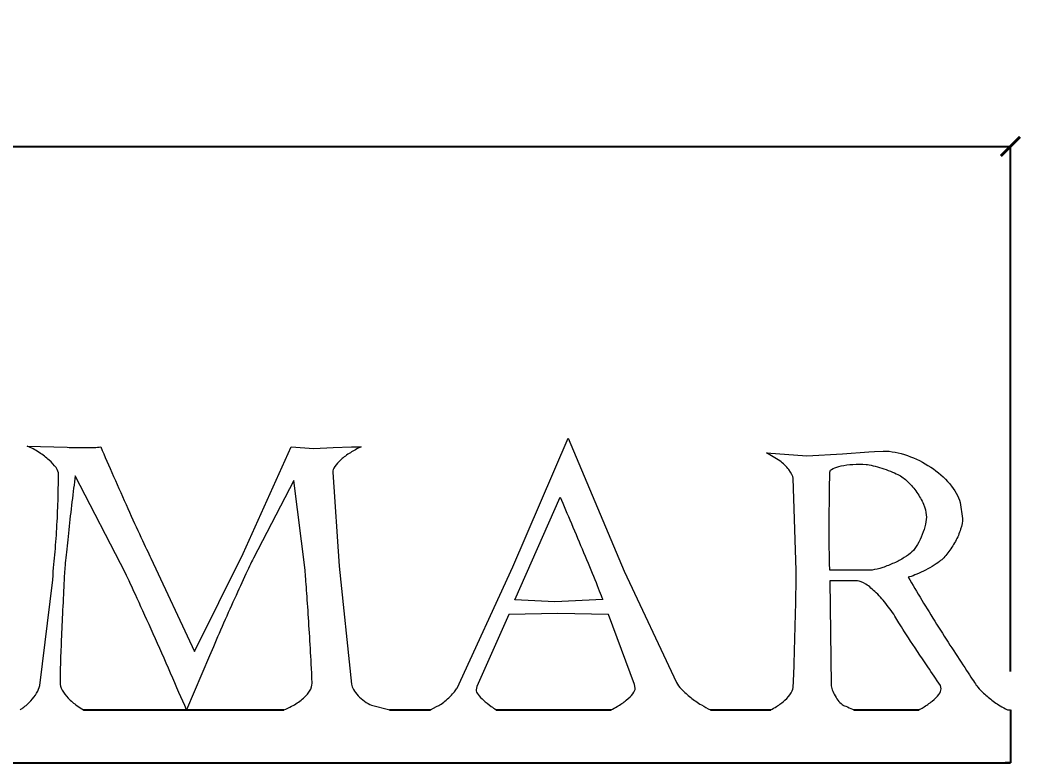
# Model space of a CAD drawing. Header units: inches. Extents: x 85 to 393, y -4 to 52.
# Drawn here: x 353.62 to 392.93, y 17.66 to 46.84 of the extents above; entities that cross this region are included whole.
import ezdxf

# ---------------------------------------------------------------- set-up
doc = ezdxf.new("R2010")
doc.units = ezdxf.units.IN
doc.header["$LTSCALE"] = 0.5
doc.header["$MEASUREMENT"] = 0
doc.layers.add('DIM', color=2, linetype='Continuous', lineweight=25)
doc.layers.add('I-FURN2', color=4, linetype='Continuous', lineweight=13)
doc.styles.add('Arch-Dim', font='romans.shx', dxfattribs={"width": 0.75})
doc.dimstyles.new('Arch fav inches', dxfattribs={"dimscale": 48, "dimtxt": 0.0625, "dimasz": 0.015625, "dimexe": 0, "dimexo": 0.03125, "dimgap": 0.03125, "dimtad": 1, "dimdec": 1, "dimzin": 3, "dimdsep": 46, "dimtxsty": 'Arch-Dim', "dimblk1": 'ARCHTICK', "dimblk2": 'ARCHTICK', "dimsah": 1, "dimcen": 1, "dimclrd": 256, "dimclre": 256, "dimclrt": 256, "dimadec": 4, "dimazin": 2, "dimtfac": 1, "dimtdec": 1, "dimtix": 1, "dimtmove": 2, "dimatfit": 3, "dimfxl": 1, "dimfrac": 2, "dimtolj": 1, "dimtzin": 7, "dimarcsym": 0})

# ---------------------------------------------------------------- blocks, each defined once
blk = doc.blocks.new('_ArchTick')
at = {"color": 0, "linetype": 'ByBlock', "const_width": 0.15}
blk.add_lwpolyline([(-0.5, -0.5), (0.5, 0.5)], dxfattribs=at)
blk = doc.blocks.new('*D52')
at = {"layer": 'Defpoints', "color": 0}
for p in [(392.515, 41.876), (282.49, 29.94, 0.735), (392.515, 19.749, 0.735)]:
    blk.add_point(p, dxfattribs=at)
at = {"layer": 'DIM', "lineweight": -2}
for p, q in [((282.49, 31.44), (282.49, 41.876)), ((282.49, 41.876), (392.515, 41.876)), ((392.515, 21.249), (392.515, 41.876))]:
    blk.add_line(p, q, dxfattribs=at)
at = {"layer": 'DIM', "lineweight": -2, "xscale": 0.75, "yscale": 0.75, "zscale": 0.75, "rotation": 180}
blk.add_blockref('_ArchTick', (282.49, 41.876), dxfattribs=at)
at = {"layer": 'DIM', "lineweight": -2, "xscale": 0.75, "yscale": 0.75, "zscale": 0.75}
blk.add_blockref('_ArchTick', (392.515, 41.876), dxfattribs=at)
at = {"layer": 'DIM', "insert": (337.502, 44.876), "char_height": 3, "attachment_point": 5, "style": 'Arch-Dim'}
blk.add_mtext('\\A1;110.0', dxfattribs=at)
blk = doc.blocks.new('baha sign flat letters')
at = {"color": 7, "lineweight": 0}
for points in [[(752.82, 1148.795, 0.989), (752.82, 1148.795, 0.989), (755.946, 1156.071, 0.989), (755.946, 1156.071, 0.989)], [(755.946, 1156.071, 0.989), (755.946, 1156.071, 0.989), (759.108, 1148.544, 0.989), (759.108, 1148.544, 0.989)], [(726.073, 1155.258, 0.989), (725.858, 1155.402, 0.989), (725.636, 1155.521, 0.989), (725.409, 1155.617, 0.989)], [(725.409, 1155.617, 0.989), (725.409, 1155.617, 0.989), (727.672, 1155.546, 0.989), (727.672, 1155.546, 0.989)], [(726.639, 1154.827, 0.989), (726.478, 1154.971, 0.989), (726.289, 1155.115, 0.989), (726.073, 1155.258, 0.989)], [(727.672, 1155.546, 0.989), (727.804, 1155.534, 0.989), (727.954, 1155.528, 0.989), (728.122, 1155.528, 0.989)], [(728.122, 1155.528, 0.989), (728.122, 1155.528, 0.989), (728.661, 1155.528, 0.989), (728.661, 1155.528, 0.989)], [(728.661, 1155.528, 0.989), (728.84, 1155.528, 0.989), (729.008, 1155.53, 0.989), (729.164, 1155.537, 0.989)], [(729.164, 1155.537, 0.989), (729.319, 1155.543, 0.989), (729.451, 1155.552, 0.989), (729.559, 1155.564, 0.989)], [(729.559, 1155.564, 0.989), (729.774, 1155.061, 0.989), (730.017, 1154.503, 0.989), (730.287, 1153.893, 0.989)], [(737.608, 1149.545, 0.989), (737.608, 1149.545, 0.989), (740.302, 1155.564, 0.989), (740.302, 1155.564, 0.989)], [(740.302, 1155.564, 0.989), (740.302, 1155.564, 0.989), (741.596, 1155.474, 0.989), (741.596, 1155.474, 0.989)], [(741.596, 1155.474, 0.989), (741.596, 1155.474, 0.989), (742.673, 1155.528, 0.989), (742.673, 1155.528, 0.989)], [(742.673, 1155.528, 0.989), (742.673, 1155.528, 0.989), (743.716, 1155.581, 0.989), (743.716, 1155.581, 0.989)], [(743.652, 1155.241, 0.989), (743.456, 1155.121, 0.989), (743.281, 1154.992, 0.989), (743.132, 1154.855, 0.989)], [(744.255, 1155.564, 0.989), (744.051, 1155.468, 0.989), (743.85, 1155.359, 0.989), (743.652, 1155.241, 0.989)], [(743.716, 1155.581, 0.989), (743.716, 1155.581, 0.989), (744.255, 1155.564, 0.989), (744.255, 1155.564, 0.989)], [(771.446, 1155.172, 0.989), (771.446, 1155.172, 0.989), (772.937, 1155.298, 0.989), (772.937, 1155.298, 0.989)], [(772.937, 1155.298, 0.989), (772.937, 1155.298, 0.989), (773.243, 1155.316, 0.989), (773.243, 1155.316, 0.989)], [(773.243, 1155.316, 0.989), (773.243, 1155.316, 0.989), (773.746, 1155.334, 0.989), (773.746, 1155.334, 0.989)], [(773.746, 1155.334, 0.989), (774.189, 1155.334, 0.989), (774.644, 1155.251, 0.989), (775.111, 1155.082, 0.989)], [(727.034, 1154.396, 0.989), (726.933, 1154.539, 0.989), (726.801, 1154.684, 0.989), (726.639, 1154.827, 0.989)], [(743.132, 1154.855, 0.989), (742.982, 1154.717, 0.989), (742.866, 1154.585, 0.989), (742.781, 1154.458, 0.989)], [(767.908, 1154.777, 0.989), (767.908, 1154.777, 0.989), (767.153, 1155.227, 0.989), (767.153, 1155.227, 0.989)], [(767.153, 1155.227, 0.989), (767.153, 1155.227, 0.989), (769.434, 1155.064, 0.989), (769.434, 1155.064, 0.989)], [(768.41, 1154.283, 0.989), (768.254, 1154.481, 0.989), (768.086, 1154.646, 0.989), (767.908, 1154.777, 0.989)], [(769.434, 1155.064, 0.989), (769.434, 1155.064, 0.989), (771.446, 1155.172, 0.989), (771.446, 1155.172, 0.989)], [(775.111, 1155.082, 0.989), (775.578, 1154.914, 0.989), (776.016, 1154.696, 0.989), (776.423, 1154.427, 0.989)], [(727.169, 1154.036, 0.989), (727.181, 1154.132, 0.989), (727.136, 1154.252, 0.989), (727.034, 1154.396, 0.989)], [(742.781, 1154.458, 0.989), (742.698, 1154.333, 0.989), (742.656, 1154.229, 0.989), (742.656, 1154.144, 0.989)], [(742.656, 1154.144, 0.989), (742.656, 1154.144, 0.989), (743.016, 1148.827, 0.989), (743.016, 1148.827, 0.989)], [(768.661, 1153.807, 0.989), (768.65, 1153.927, 0.989), (768.566, 1154.085, 0.989), (768.41, 1154.283, 0.989)], [(776.423, 1154.427, 0.989), (776.83, 1154.158, 0.989), (777.184, 1153.845, 0.989), (777.482, 1153.493, 0.989)], [(727.151, 1152.716, 0.989), (727.163, 1153.226, 0.989), (727.169, 1153.664, 0.989), (727.169, 1154.036, 0.989)], [(728.122, 1153.929, 0.989), (728.061, 1153.485, 0.989), (727.999, 1152.997, 0.989), (727.933, 1152.464, 0.989)], [(730.96, 1148.431, 0.989), (730.96, 1148.431, 0.989), (728.122, 1153.929, 0.989), (728.122, 1153.929, 0.989)], [(730.287, 1153.893, 0.989), (730.556, 1153.281, 0.989), (730.822, 1152.683, 0.989), (731.086, 1152.097, 0.989)], [(740.464, 1153.678, 0.989), (740.464, 1153.678, 0.989), (738.182, 1149.276, 0.989), (738.182, 1149.276, 0.989)], [(741.092, 1148.611, 0.989), (741.092, 1148.611, 0.989), (740.464, 1153.678, 0.989), (740.464, 1153.678, 0.989)], [(768.824, 1148.597, 0.989), (768.824, 1148.597, 0.989), (768.661, 1153.807, 0.989), (768.661, 1153.807, 0.989)], [(777.482, 1153.493, 0.989), (777.782, 1153.138, 0.989), (777.986, 1152.783, 0.989), (778.094, 1152.424, 0.989)], [(727.088, 1151.162, 0.989), (727.118, 1151.689, 0.989), (727.139, 1152.207, 0.989), (727.151, 1152.716, 0.989)], [(727.933, 1152.464, 0.989), (727.867, 1151.932, 0.989), (727.808, 1151.407, 0.989), (727.753, 1150.893, 0.989)], [(778.094, 1152.424, 0.989), (778.094, 1152.424, 0.989), (778.22, 1151.525, 0.989), (778.22, 1151.525, 0.989)], [(731.086, 1152.097, 0.989), (731.349, 1151.509, 0.989), (731.598, 1150.964, 0.989), (731.831, 1150.462, 0.989)], [(778.22, 1151.525, 0.989), (778.22, 1151.345, 0.989), (778.183, 1151.143, 0.989), (778.111, 1150.916, 0.989)], [(726.981, 1149.644, 0.989), (727.022, 1150.129, 0.989), (727.059, 1150.635, 0.989), (727.088, 1151.162, 0.989)], [(727.753, 1150.893, 0.989), (727.699, 1150.377, 0.989), (727.649, 1149.901, 0.989), (727.601, 1149.465, 0.989)], [(778.111, 1150.916, 0.989), (778.04, 1150.687, 0.989), (777.94, 1150.459, 0.989), (777.815, 1150.232, 0.989)], [(731.831, 1150.462, 0.989), (732.064, 1149.959, 0.989), (732.247, 1149.57, 0.989), (732.379, 1149.293, 0.989)], [(777.815, 1150.232, 0.989), (777.69, 1150.003, 0.989), (777.549, 1149.789, 0.989), (777.392, 1149.585, 0.989)], [(726.846, 1148.067, 0.989), (726.893, 1148.749, 0.989), (726.939, 1149.159, 0.989), (726.981, 1149.644, 0.989)], [(727.601, 1149.465, 0.989), (727.552, 1149.027, 0.989), (727.522, 1148.683, 0.989), (727.511, 1148.431, 0.989)], [(732.379, 1149.293, 0.989), (732.379, 1149.293, 0.989), (734.859, 1144.012, 0.989), (734.859, 1144.012, 0.989)], [(734.859, 1144.012, 0.989), (734.859, 1144.012, 0.989), (737.608, 1149.545, 0.989), (737.608, 1149.545, 0.989)], [(738.182, 1149.276, 0.989), (738.05, 1149.024, 0.989), (737.882, 1148.677, 0.989), (737.679, 1148.234, 0.989)], [(776.926, 1149.1, 0.989), (776.805, 1149.004, 0.989), (776.665, 1148.908, 0.989), (776.503, 1148.812, 0.989)], [(777.392, 1149.585, 0.989), (777.237, 1149.381, 0.989), (777.081, 1149.22, 0.989), (776.926, 1149.1, 0.989)], [(741.182, 1147.479, 0.989), (741.147, 1147.958, 0.989), (741.116, 1148.335, 0.989), (741.092, 1148.611, 0.989)], [(743.016, 1148.827, 0.989), (743.016, 1148.827, 0.989), (743.716, 1142.174, 0.989), (743.716, 1142.174, 0.989)], [(749.676, 1141.949, 0.989), (749.676, 1141.949, 0.989), (752.82, 1148.795, 0.989), (752.82, 1148.795, 0.989)], [(759.108, 1148.544, 0.989), (759.108, 1148.544, 0.989), (762.072, 1142.255, 0.989), (762.072, 1142.255, 0.989)], [(768.814, 1147.366, 0.989), (768.821, 1147.888, 0.989), (768.824, 1148.297, 0.989), (768.824, 1148.597, 0.989)], [(776.009, 1148.552, 0.989), (775.842, 1148.474, 0.989), (775.683, 1148.402, 0.989), (775.534, 1148.337, 0.989)], [(776.503, 1148.812, 0.989), (776.342, 1148.716, 0.989), (776.177, 1148.63, 0.989), (776.009, 1148.552, 0.989)], [(726.11, 1142.086, 0.989), (726.11, 1142.086, 0.989), (726.846, 1148.067, 0.989), (726.846, 1148.067, 0.989)], [(727.511, 1148.431, 0.989), (727.486, 1147.929, 0.989), (727.46, 1147.381, 0.989), (727.429, 1146.788, 0.989)], [(731.615, 1147.012, 0.989), (731.335, 1147.622, 0.989), (731.115, 1148.096, 0.989), (730.96, 1148.431, 0.989)], [(737.679, 1148.234, 0.989), (737.476, 1147.79, 0.989), (737.258, 1147.312, 0.989), (737.024, 1146.797, 0.989)], [(772.291, 1148.003, 0.989), (772.291, 1148.003, 0.989), (770.727, 1148.003, 0.989), (770.727, 1148.003, 0.989)], [(770.727, 1148.003, 0.989), (770.727, 1148.003, 0.989), (770.8, 1142.148, 0.989), (770.8, 1142.148, 0.989)], [(772.758, 1147.815, 0.989), (772.565, 1147.942, 0.989), (772.41, 1148.003, 0.989), (772.291, 1148.003, 0.989)], [(775.534, 1148.337, 0.989), (775.383, 1148.27, 0.989), (775.255, 1148.231, 0.989), (775.147, 1148.219, 0.989)], [(775.147, 1148.219, 0.989), (775.638, 1147.369, 0.989), (776.174, 1146.483, 0.989), (776.756, 1145.561, 0.989)], [(741.291, 1145.916, 0.989), (741.255, 1146.479, 0.989), (741.218, 1147, 0.989), (741.182, 1147.479, 0.989)], [(768.778, 1145.668, 0.989), (768.797, 1146.28, 0.989), (768.809, 1146.846, 0.989), (768.814, 1147.366, 0.989)], [(773.351, 1147.321, 0.989), (773.147, 1147.525, 0.989), (772.949, 1147.69, 0.989), (772.758, 1147.815, 0.989)], [(727.429, 1146.788, 0.989), (727.4, 1146.194, 0.989), (727.373, 1145.626, 0.989), (727.349, 1145.081, 0.989)], [(732.523, 1145.008, 0.989), (732.199, 1145.734, 0.989), (731.897, 1146.401, 0.989), (731.615, 1147.012, 0.989)], [(737.024, 1146.797, 0.989), (736.79, 1146.281, 0.989), (736.556, 1145.757, 0.989), (736.322, 1145.225, 0.989)], [(773.971, 1146.62, 0.989), (773.761, 1146.884, 0.989), (773.554, 1147.117, 0.989), (773.351, 1147.321, 0.989)], [(774.518, 1145.812, 0.989), (774.362, 1146.088, 0.989), (774.18, 1146.357, 0.989), (773.971, 1146.62, 0.989)], [(752.604, 1146.1, 0.989), (752.604, 1146.1, 0.989), (750.79, 1142.039, 0.989), (750.79, 1142.039, 0.989)], [(755.371, 1146.154, 0.989), (755.371, 1146.154, 0.989), (752.604, 1146.1, 0.989), (752.604, 1146.1, 0.989)], [(758.228, 1146.1, 0.989), (758.228, 1146.1, 0.989), (755.371, 1146.154, 0.989), (755.371, 1146.154, 0.989)], [(759.7, 1142.148, 0.989), (759.7, 1142.148, 0.989), (758.228, 1146.1, 0.989), (758.228, 1146.1, 0.989)], [(768.725, 1143.791, 0.989), (768.743, 1144.432, 0.989), (768.761, 1145.057, 0.989), (768.778, 1145.668, 0.989)], [(775.165, 1144.788, 0.989), (774.854, 1145.268, 0.989), (774.638, 1145.609, 0.989), (774.518, 1145.812, 0.989)], [(727.349, 1145.081, 0.989), (727.325, 1144.537, 0.989), (727.303, 1144.039, 0.989), (727.286, 1143.589, 0.989)], [(736.322, 1145.225, 0.989), (736.089, 1144.692, 0.989), (735.883, 1144.209, 0.989), (735.703, 1143.778, 0.989)], [(776.756, 1145.561, 0.989), (777.336, 1144.639, 0.989), (777.899, 1143.767, 0.989), (778.444, 1142.948, 0.989)], [(733.502, 1142.79, 0.989), (733.173, 1143.545, 0.989), (732.846, 1144.285, 0.989), (732.523, 1145.008, 0.989)], [(776.262, 1143.145, 0.989), (775.842, 1143.761, 0.989), (775.477, 1144.31, 0.989), (775.165, 1144.788, 0.989)], [(727.286, 1143.589, 0.989), (727.268, 1142.794, 0.989), (727.259, 1142.463, 0.989), (727.259, 1142.247, 0.989)], [(735.703, 1143.778, 0.989), (735.703, 1143.778, 0.989), (734.409, 1140.724, 0.989), (734.409, 1140.724, 0.989)], [(768.661, 1142.058, 0.989), (768.687, 1142.573, 0.989), (768.707, 1143.151, 0.989), (768.725, 1143.791, 0.989)], [(776.975, 1142.098, 0.989), (776.729, 1142.458, 0.989), (776.491, 1142.807, 0.989), (776.262, 1143.145, 0.989)], [(778.444, 1142.948, 0.989), (778.675, 1142.598, 0.989), (778.898, 1142.267, 0.989), (778.985, 1142.121, 0.989)], [(727.259, 1142.247, 0.989), (727.248, 1142.127, 0.989), (727.286, 1141.988, 0.989), (727.376, 1141.834, 0.989)], [(734.409, 1140.724, 0.989), (734.133, 1141.346, 0.989), (733.832, 1142.035, 0.989), (733.502, 1142.79, 0.989)], [(762.072, 1142.255, 0.989), (762.121, 1142.148, 0.989), (762.218, 1142.018, 0.989), (762.368, 1141.869, 0.989)], [(725.939, 1141.662, 0.989), (726.029, 1141.812, 0.989), (726.085, 1141.953, 0.989), (726.11, 1142.086, 0.989)], [(727.376, 1141.834, 0.989), (727.466, 1141.677, 0.989), (727.582, 1141.525, 0.989), (727.726, 1141.376, 0.989)], [(740.94, 1141.321, 0.989), (741.114, 1141.472, 0.989), (741.252, 1141.623, 0.989), (741.353, 1141.779, 0.989)], [(741.353, 1141.779, 0.989), (741.454, 1141.935, 0.989), (741.499, 1142.086, 0.989), (741.488, 1142.229, 0.989)], [(743.716, 1142.174, 0.989), (743.728, 1142.078, 0.989), (743.767, 1141.974, 0.989), (743.832, 1141.86, 0.989)], [(743.832, 1141.86, 0.989), (743.898, 1141.747, 0.989), (743.985, 1141.633, 0.989), (744.093, 1141.519, 0.989)], [(749.29, 1141.473, 0.989), (749.488, 1141.672, 0.989), (749.615, 1141.83, 0.989), (749.676, 1141.949, 0.989)], [(750.79, 1142.039, 0.989), (750.79, 1142.039, 0.989), (750.754, 1141.842, 0.989), (750.754, 1141.842, 0.989)], [(750.754, 1141.842, 0.989), (750.754, 1141.77, 0.989), (750.793, 1141.683, 0.989), (750.87, 1141.582, 0.989)], [(759.603, 1141.626, 0.989), (759.693, 1141.746, 0.989), (759.737, 1141.854, 0.989), (759.737, 1141.949, 0.989)], [(759.737, 1141.949, 0.989), (759.737, 1141.949, 0.989), (759.7, 1142.148, 0.989), (759.7, 1142.148, 0.989)], [(762.368, 1141.869, 0.989), (762.517, 1141.719, 0.989), (762.686, 1141.569, 0.989), (762.873, 1141.42, 0.989)], [(768.194, 1141.267, 0.989), (768.338, 1141.398, 0.989), (768.452, 1141.536, 0.989), (768.536, 1141.68, 0.989)], [(768.536, 1141.68, 0.989), (768.62, 1141.824, 0.989), (768.661, 1141.949, 0.989), (768.661, 1142.058, 0.989)], [(770.8, 1142.148, 0.989), (770.812, 1141.968, 0.989), (770.886, 1141.754, 0.989), (771.024, 1141.511, 0.989)], [(776.877, 1141.576, 0.989), (776.967, 1141.696, 0.989), (777.011, 1141.804, 0.989), (777.011, 1141.899, 0.989)], [(777.011, 1141.899, 0.989), (777.011, 1141.899, 0.989), (776.975, 1142.098, 0.989), (776.975, 1142.098, 0.989)], [(778.974, 1142.14, 0.989), (779.029, 1142.048, 0.989), (779.114, 1141.941, 0.989), (779.233, 1141.823, 0.989)], [(779.233, 1141.823, 0.989), (779.383, 1141.673, 0.989), (779.551, 1141.523, 0.989), (779.738, 1141.374, 0.989)], [(725.157, 1140.827, 0.989), (725.325, 1140.946, 0.989), (725.475, 1141.078, 0.989), (725.606, 1141.222, 0.989)], [(725.606, 1141.222, 0.989), (725.738, 1141.367, 0.989), (725.849, 1141.513, 0.989), (725.939, 1141.662, 0.989)], [(727.726, 1141.376, 0.989), (727.87, 1141.226, 0.989), (728.038, 1141.082, 0.989), (728.229, 1140.944, 0.989)], [(740.338, 1140.917, 0.989), (740.565, 1141.036, 0.989), (740.766, 1141.17, 0.989), (740.94, 1141.321, 0.989)], [(744.093, 1141.519, 0.989), (744.201, 1141.406, 0.989), (744.32, 1141.3, 0.989), (744.452, 1141.205, 0.989)], [(744.452, 1141.205, 0.989), (744.584, 1141.109, 0.989), (744.716, 1141.036, 0.989), (744.848, 1140.988, 0.989)], [(748.706, 1140.998, 0.989), (748.897, 1141.118, 0.989), (749.093, 1141.276, 0.989), (749.29, 1141.473, 0.989)], [(750.87, 1141.582, 0.989), (750.949, 1141.48, 0.989), (751.05, 1141.372, 0.989), (751.176, 1141.259, 0.989)], [(751.176, 1141.259, 0.989), (751.302, 1141.145, 0.989), (751.442, 1141.03, 0.989), (751.599, 1140.916, 0.989)], [(758.712, 1140.899, 0.989), (758.904, 1141.013, 0.989), (759.078, 1141.133, 0.989), (759.234, 1141.259, 0.989)], [(759.234, 1141.259, 0.989), (759.389, 1141.383, 0.989), (759.513, 1141.506, 0.989), (759.603, 1141.626, 0.989)], [(762.873, 1141.42, 0.989), (763.057, 1141.27, 0.989), (763.258, 1141.128, 0.989), (763.473, 1140.998, 0.989)], [(767.71, 1140.899, 0.989), (767.889, 1141.012, 0.989), (768.051, 1141.136, 0.989), (768.194, 1141.267, 0.989)], [(771.024, 1141.511, 0.989), (771.162, 1141.264, 0.989), (771.314, 1141.087, 0.989), (771.483, 1140.979, 0.989)], [(775.987, 1140.849, 0.989), (776.178, 1140.963, 0.989), (776.353, 1141.083, 0.989), (776.508, 1141.209, 0.989)], [(776.508, 1141.209, 0.989), (776.664, 1141.333, 0.989), (776.787, 1141.455, 0.989), (776.877, 1141.576, 0.989)], [(779.738, 1141.374, 0.989), (779.922, 1141.224, 0.989), (780.123, 1141.082, 0.989), (780.338, 1140.952, 0.989)], [(725.001, 1140.724, 0.989), (725.053, 1140.756, 0.989), (725.105, 1140.79, 0.989), (725.157, 1140.827, 0.989)], [(728.229, 1140.944, 0.989), (728.344, 1140.861, 0.989), (728.462, 1140.788, 0.989), (728.582, 1140.724, 0.989)], [(739.895, 1140.724, 0.989), (740.046, 1140.776, 0.989), (740.193, 1140.84, 0.989), (740.338, 1140.917, 0.989)], [(744.848, 1140.988, 0.989), (744.848, 1140.988, 0.989), (745.889, 1140.719, 0.989), (745.889, 1140.719, 0.989)], [(748.185, 1140.724, 0.989), (748.398, 1140.836, 0.989), (748.706, 1140.998, 0.989), (748.706, 1140.998, 0.989)], [(751.599, 1140.916, 0.989), (751.694, 1140.847, 0.989), (751.791, 1140.783, 0.989), (751.891, 1140.724, 0.989)], [(758.379, 1140.724, 0.989), (758.492, 1140.776, 0.989), (758.603, 1140.834, 0.989), (758.712, 1140.899, 0.989)], [(763.473, 1140.998, 0.989), (763.648, 1140.891, 0.989), (763.819, 1140.8, 0.989), (763.986, 1140.724, 0.989)], [(767.396, 1140.724, 0.989), (767.503, 1140.775, 0.989), (767.607, 1140.834, 0.989), (767.71, 1140.899, 0.989)], [(771.483, 1140.979, 0.989), (771.483, 1140.979, 0.989), (771.909, 1140.8, 0.989), (772.088, 1140.724, 0.989)], [(775.759, 1140.724, 0.989), (775.836, 1140.763, 0.989), (775.912, 1140.804, 0.989), (775.987, 1140.849, 0.989)], [(780.338, 1140.952, 0.989), (780.479, 1140.866, 0.989), (780.617, 1140.79, 0.989), (780.753, 1140.724, 0.989)]]:
    blk.add_open_spline(points, degree=3, dxfattribs=at)
for points, knots in [([(775.678, 1150.061, 0.989), (775.779, 1150.235, 0.989), (775.869, 1150.421, 0.989), (775.947, 1150.618, 0.989), (776.024, 1150.816, 0.989), (776.084, 1151.01, 0.989), (776.127, 1151.202, 0.989), (776.168, 1151.394, 0.989), (776.183, 1151.568, 0.989), (776.172, 1151.723, 0.989), (776.159, 1151.915, 0.989), (776.106, 1152.121, 0.989), (776.009, 1152.343, 0.989), (775.913, 1152.564, 0.989), (775.791, 1152.783, 0.989), (775.641, 1152.998, 0.989), (775.491, 1153.214, 0.989), (775.324, 1153.411, 0.989), (775.139, 1153.591, 0.989), (774.953, 1153.772, 0.989), (774.764, 1153.909, 0.989), (774.573, 1154.005, 0.989), (774.452, 1154.064, 0.989), (774.312, 1154.127, 0.989), (774.151, 1154.193, 0.989), (773.988, 1154.259, 0.989), (773.824, 1154.319, 0.989), (773.656, 1154.373, 0.989), (773.488, 1154.427, 0.989), (773.327, 1154.471, 0.989), (773.171, 1154.508, 0.989), (773.015, 1154.543, 0.989), (772.883, 1154.568, 0.989), (772.775, 1154.579, 0.989), (772.524, 1154.592, 0.989), (772.276, 1154.592, 0.989), (772.03, 1154.579, 0.989), (771.785, 1154.568, 0.989), (771.565, 1154.54, 0.989), (771.374, 1154.499, 0.989), (771.183, 1154.456, 0.989), (771.027, 1154.406, 0.989), (770.907, 1154.345, 0.989), (770.787, 1154.286, 0.989), (770.727, 1154.22, 0.989), (770.727, 1154.149, 0.989), (770.716, 1153.621, 0.989), (770.707, 1153.067, 0.989), (770.701, 1152.486, 0.989), (770.694, 1151.905, 0.989), (770.692, 1151.357, 0.989), (770.692, 1150.842, 0.989), (770.692, 1150.329, 0.989), (770.694, 1149.87, 0.989), (770.701, 1149.468, 0.989), (770.707, 1149.067, 0.989), (770.716, 1148.783, 0.989), (770.727, 1148.615, 0.989), (770.727, 1148.615, 0.989), (773.117, 1148.615, 0.989), (773.117, 1148.615, 0.989), (773.297, 1148.639, 0.989), (773.494, 1148.687, 0.989), (773.71, 1148.757, 0.989), (773.925, 1148.83, 0.989), (774.138, 1148.914, 0.989), (774.347, 1149.01, 0.989), (774.557, 1149.106, 0.989), (774.751, 1149.207, 0.989), (774.932, 1149.316, 0.989), (775.111, 1149.423, 0.989), (775.255, 1149.531, 0.989), (775.363, 1149.639, 0.989), (775.471, 1149.746, 0.989), (775.575, 1149.887, 0.989), (775.678, 1150.061, 0.989)], [0, 0, 0, 0, 1, 1, 1, 2, 2, 2, 3, 3, 3, 4, 4, 4, 5, 5, 5, 6, 6, 6, 7, 7, 7, 8, 8, 8, 9, 9, 9, 10, 10, 10, 11, 11, 11, 12, 12, 12, 13, 13, 13, 14, 14, 14, 15, 15, 15, 16, 16, 16, 17, 17, 17, 18, 18, 18, 19, 19, 19, 20, 20, 20, 21, 21, 21, 22, 22, 22, 23, 23, 23, 24, 24, 24, 25, 25, 25, 25]), ([(755.192, 1146.818, 0.989), (755.192, 1146.818, 0.989), (757.904, 1146.944, 0.989), (757.904, 1146.944, 0.989), (757.796, 1147.232, 0.989), (757.646, 1147.611, 0.989), (757.454, 1148.086, 0.989), (757.263, 1148.558, 0.989), (757.053, 1149.065, 0.989), (756.825, 1149.603, 0.989), (756.598, 1150.142, 0.989), (756.368, 1150.687, 0.989), (756.135, 1151.238, 0.989), (755.901, 1151.789, 0.989), (755.688, 1152.285, 0.989), (755.497, 1152.73, 0.989), (755.497, 1152.73, 0.989), (752.946, 1146.927, 0.989), (752.946, 1146.927, 0.989), (752.946, 1146.927, 0.989), (755.192, 1146.818, 0.989), (755.192, 1146.818, 0.989)], [0, 0, 0, 0, 1, 1, 1, 2, 2, 2, 3, 3, 3, 4, 4, 4, 5, 5, 5, 6, 6, 6, 7, 7, 7, 7]), ([(741.488, 1142.229, 0.989), (741.463, 1143.053, 0.989), (741.434, 1143.589, 0.989), (741.398, 1144.183, 0.989), (741.362, 1144.776, 0.989), (741.326, 1145.353, 0.989), (741.291, 1145.916, 0.989)], [35, 35, 35, 35, 36, 36, 36, 37, 37, 37, 37])]:
    blk.add_open_spline(points, degree=3, knots=knots, dxfattribs=at)

msp = doc.modelspace()

# ---------------------------------------------------------------- linework, layer by layer
for p, q in [((356.106, 19.749), (363.976, 19.749)), ((368.131, 19.749), (369.742, 19.749)), ((372.32, 19.749), (376.833, 19.749)), ((380.733, 19.749), (383.105, 19.749)), ((386.369, 19.749), (388.923, 19.749)), ((392.515, 19.749), (392.515, 17.657)), ((282.715, 17.662), (392.515, 17.657)), ((282.715, 17.662), (392.515, 17.662)), ((392.515, 17.657), (392.315, 17.657))]:
    msp.add_line(p, q)
at = {"layer": 'I-FURN2'}
msp.add_line((392.396, 19.749), (392.515, 19.749), dxfattribs=at)

# ---------------------------------------------------------------- block references
at = {"xscale": 0.6956050359698622, "yscale": 0.6956050359698351, "zscale": 0.6956050359698308}
msp.add_blockref('baha sign flat letters', (-150.699, -773.745, -0.688), dxfattribs=at)

# ---------------------------------------------------------------- dimensions: what is measured, and where the dimension line sits
at = {"layer": 'DIM'}
dim = msp.add_linear_dim(base=(392.515, 41.876, -0.735), p1=(282.49, 29.94), p2=(392.515, 19.749), dimstyle='Arch fav inches', dxfattribs=at)
dim.commit()
dim.dimension.update_dxf_attribs({"geometry": '*D52', "text_midpoint": (337.502, 44.876, -0.735)})

doc.saveas('drawing.dxf')
